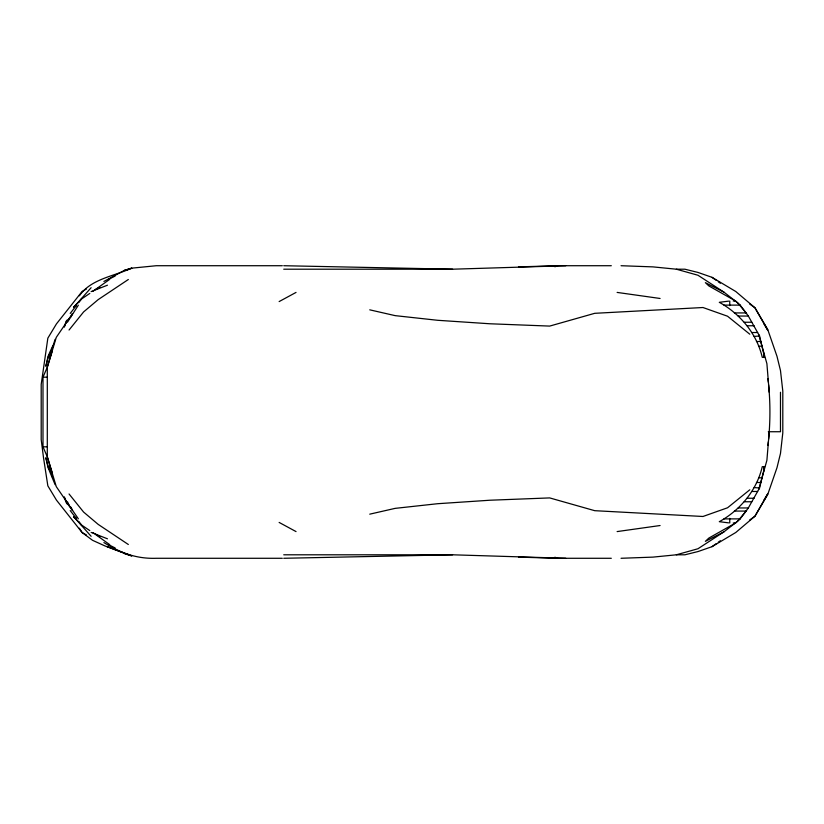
<?xml version="1.0" encoding="UTF-8"?>
<svg xmlns="http://www.w3.org/2000/svg" width="824" height="824" viewBox="0 0 824 824"><rect width="100%" height="100%" fill="white"/><g stroke="black" fill="none" stroke-linecap="round" stroke-linejoin="round"><path stroke-width="1.24" d="M746.585 510.612L737.583 521.231L723.946 531.851L705.365 541.347L708.856 538.072L735.554 523.003L740.199 518.883L748.326 507.955L759.563 487.993L763.601 471.349L763.951 466.611M769.225 431.735L766.897 460.338L758.77 489.384M763.601 471.349L764.579 466.58L762.262 466.683C756.782 490.208 740.312 510.097 719.301 521.685L728.591 522.859M49.286 357.297L55.136 339.313M52.242 351.178L47.298 367.185L42.992 377.176L42.992 446.824L47.298 456.815L52.242 472.822M64.921 324.955L66.744 320.227L64.365 327.138M67.496 322.143L78.352 305.179M52.808 345.864L49.327 353.249L45.845 366.258L48.163 355.896L49.79 354.196M70.885 316.88L72.543 313.501L56.289 337.346L47.298 367.185L47.298 456.815L56.289 486.654L78.352 518.821M763.642 500.734L767.711 493.864L754.939 516.236L735.781 532.489L711.977 546.683L698.052 551.544L684.888 554.799L676.339 554.799L652.969 557.117L621.039 558.281M79.392 295.785C91.031 278.749 114.351 276.236 131.819 268.037L124.383 270.365L103.896 281.437M70.225 313.419L76.416 305.416M78.733 302.408L81.834 298.401M69.051 330.022L83.605 311.925L98.169 299.627L128.338 279.501M75.87 306.137L73.707 307.259L91.124 287.7M73.707 307.259L81.834 298.803L89.795 293.406M66.744 321.175L69.061 318.775M749.799 489.786L727.551 507.78L702.975 516.483L594.722 510.684L549.68 497.912L489.899 500.23L437.657 503.711L395.19 508.357L369.749 514.166M92.782 291.377L109.695 279.367M711.977 546.683L716.169 543.716M718.271 542.223L720.361 540.74M749.696 519.954L754.939 516.236L767.711 494.544L776.991 467.682L780.483 453.458L782.8 432.899L782.8 391.101L780.483 370.543L776.991 356.318L767.711 329.456L754.939 307.764L735.781 291.511L711.977 277.317L698.052 272.456L684.888 269.201L676.339 269.201L652.969 266.883L621.039 265.719M723.946 531.851L697.959 548.753L676.339 554.799M86.448 289.008L82.122 291.449L56.454 323.883L47.844 338.159L41.2 384.396L41.2 439.604L43.517 457.742L47.844 485.841L56.454 500.117L82.122 532.551L92.566 540.317L104.906 545.91L123.188 552.811M279.14 301.574L296.032 292.417M108.531 279.367L115.164 276.019M127.318 269.87L129.533 268.758M95.769 289.348L99.828 287.349M554.913 266.791L557.189 265.719L611.305 265.719M91.124 291.593L107.46 285.197M124.383 270.365L132.932 268.037L156.303 265.719L282.313 265.719M617.125 531.583L660.086 525.527M728.591 301.141L719.301 302.315C740.312 313.903 756.782 333.792 762.262 357.317L764.579 357.42L759.563 336.007L748.326 316.045L740.199 305.117L735.554 300.997L708.856 285.928L705.365 282.653L723.946 292.149L737.583 302.769L746.585 313.388M754.135 336.429L759.563 336.007M518.492 266.883L557.714 265.719M283.744 269.201L452.582 269.201L565.738 265.719M283.744 558.281L452.582 554.799L565.738 558.281M733.236 300.997L735.554 300.997M723.946 305.117L740.199 305.117M734.39 312.924L746.008 312.924M738.211 316.045L748.326 316.045M744.257 322.246L751.807 322.246M747.162 325.758L754.135 325.758M751.807 332.525L757.616 332.525M756.453 341.507L761.098 341.507M758.77 346.183L762.262 346.183M42.992 377.176L46.783 377.176M768.287 431.735L780.483 431.735L780.483 392.265M42.992 446.824L46.783 446.824M758.77 477.817L762.262 477.817M756.453 482.493L761.098 482.493M751.807 491.475L757.616 491.475M747.162 498.242L754.135 498.242M744.257 501.754L751.807 501.754M738.211 507.955L748.326 507.955M734.39 511.076L746.008 511.076M723.946 518.883L740.199 518.883M733.236 523.003L735.554 523.003M283.744 554.799L452.582 554.799M282.313 558.281L156.303 558.281C136.248 558.971 120.5 552.873 103.896 542.563M611.305 558.281L557.189 558.281L554.913 557.209M283.744 265.719L452.582 269.201M518.492 557.117L557.714 558.281M754.135 487.571L759.563 487.993M617.125 292.417L660.086 298.473M369.749 309.834L395.19 315.644L437.657 320.289L489.899 323.77L549.68 326.088L594.722 313.316L702.975 307.517L727.551 316.22L749.799 334.214M676.339 269.201L697.959 275.247L723.946 292.149M124.383 553.635L131.819 555.963L106.965 546.58M91.124 532.407L107.46 538.803M92.782 532.623L99.828 536.651M108.531 544.633L115.164 547.981M127.318 554.13L129.533 555.242M91.124 536.3L73.707 516.741L75.87 517.863M279.14 522.426L296.032 531.583M86.448 534.992L82.122 532.551L79.392 528.215M109.695 544.633L95.769 534.652M128.338 544.499L98.169 524.373L83.605 512.075L69.051 493.978M89.795 530.594L81.834 525.197L73.707 516.741M711.977 277.317L716.169 280.284M718.271 281.777L720.361 283.26M749.696 304.046L754.939 307.764L767.711 330.136L763.642 323.266M64.365 496.862L66.744 502.825L72.543 510.499L70.885 507.121M49.79 469.804L48.163 468.104L45.845 457.742L49.327 470.751L55.136 484.687M70.225 510.581L76.416 518.584M78.733 521.592L81.834 525.599M67.496 501.857L69.061 505.225M64.921 499.045L66.744 503.773L66.744 502.825M49.286 466.703L52.808 478.136M758.77 334.616L766.897 363.662L769.225 392.265M763.601 352.651L763.951 357.389M729.755 300.997L729.755 305.642M729.755 518.358L729.755 523.003M768.596 384.777A281.993 281.993 0 0 1 768.596 439.223M768.339 441.726A281.993 281.993 0 0 1 767.927 445.465M767.927 378.535A281.993 281.993 0 0 1 768.339 382.274"/></g></svg>
